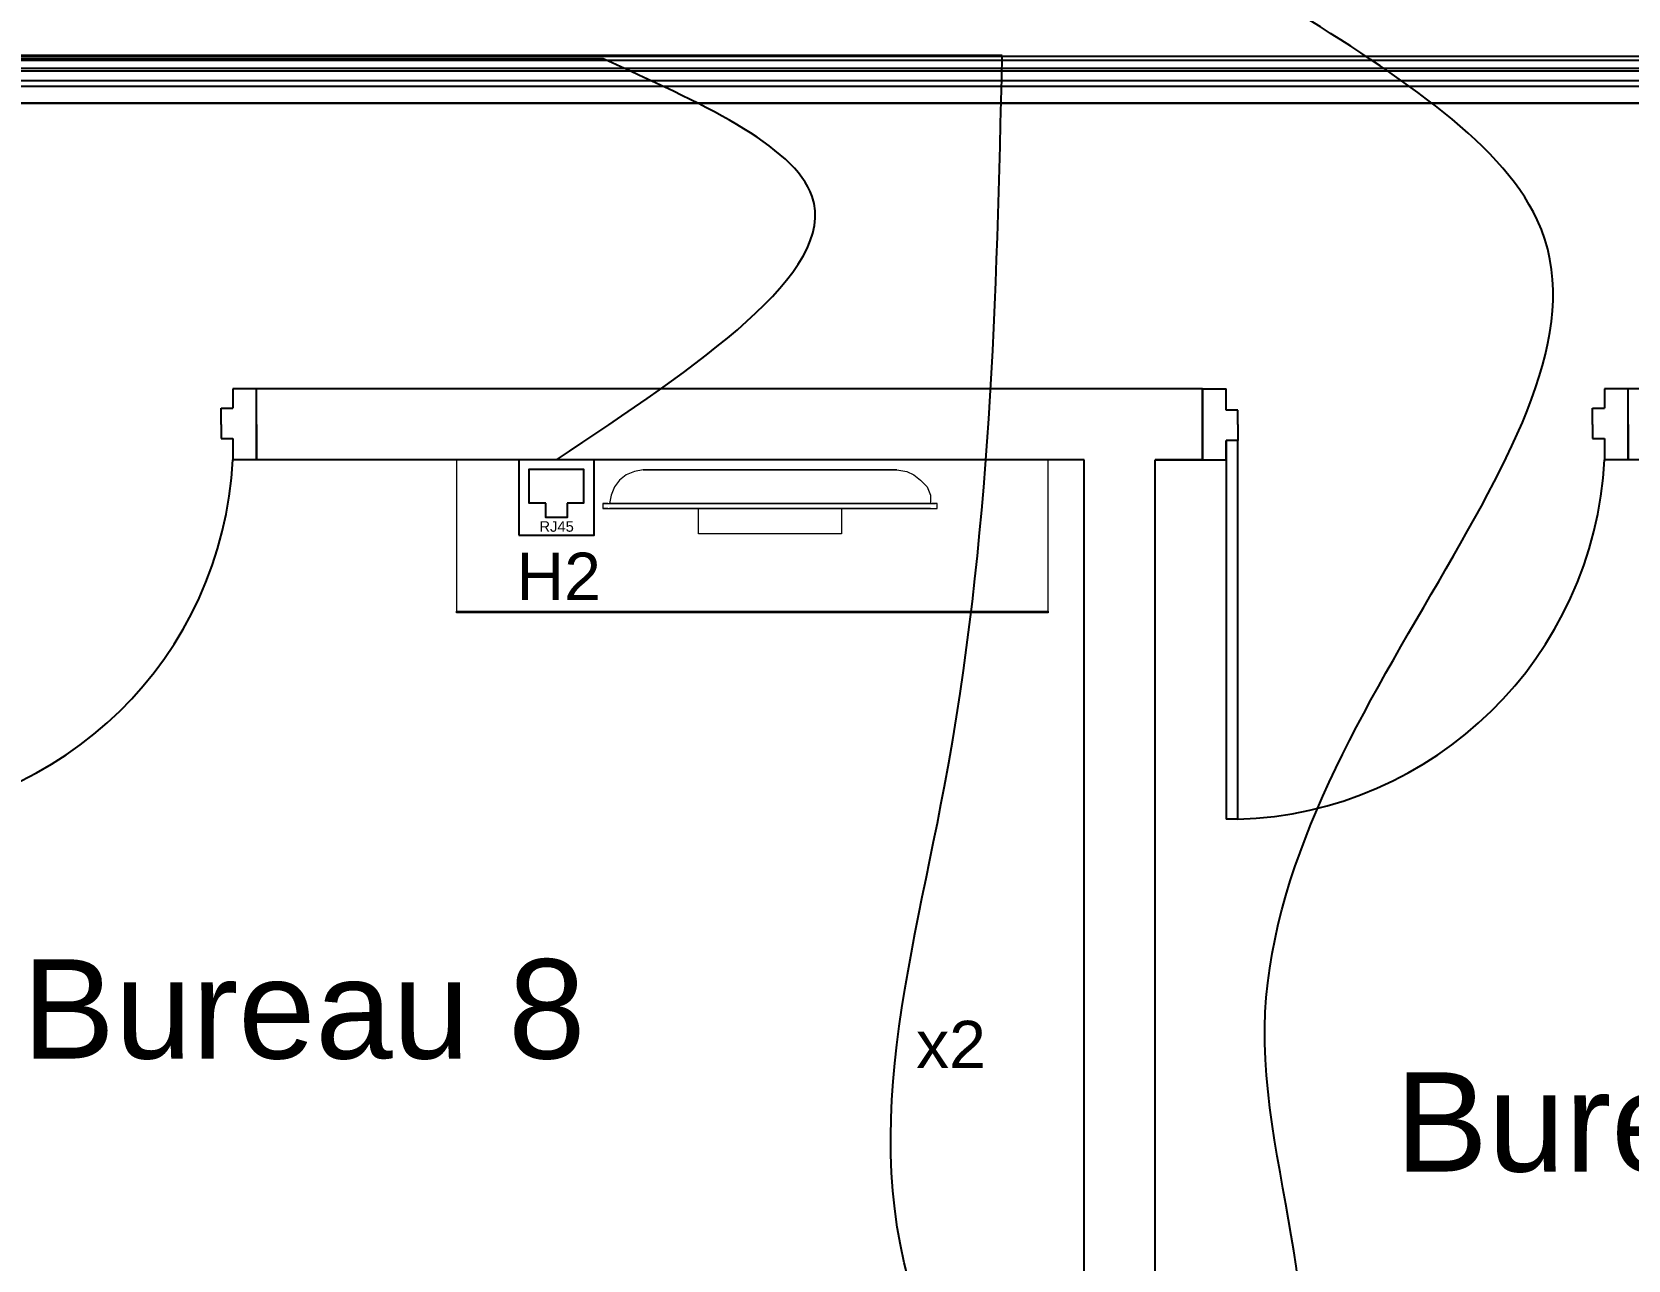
# Model space of a CAD drawing. Header units: metres. Extents: x 131 to 1703, y 190 to 2058.
# Drawn here: x 1500.83 to 1504.205, y 1996.851 to 1999.447 of the extents above; entities that cross this region are included whole.
import ezdxf

# ---------------------------------------------------------------- set-up
doc = ezdxf.new("R2010")
doc.units = ezdxf.units.M
for name, color, linetype in [('Cables des caméras IP', 3, 'Continuous'), ('Cables RJ45', 7, 'Continuous'), ('Mobilier', 7, 'Continuous'), ('Murs', 7, 'Continuous'), ('Noms Locaux', 7, 'Continuous'), ('Portes', 7, 'Continuous'), ('Prise RJ45', 7, 'Continuous')]:
    doc.layers.add(name, color=color, linetype=linetype)
doc.layers.add('Chemin de cable', color=7, linetype='Continuous', lineweight=30)
doc.styles.get("Standard").update_dxf_attribs({"font": 'arial.ttf'})

# ---------------------------------------------------------------- blocks, each defined once
blk = doc.blocks.new('Television 1')
at = {"layer": 'Mobilier', "lineweight": 9}
for points in [[(4.5444, 9.0129), (4.5427, 9.0129), (4.5427, 9.5995), (4.5444, 9.5995), (4.5444, 9.0129), (4.6944, 9.0129), (4.6944, 9.5995), (4.5444, 9.5995)], [(4.651, 9.4545), (4.646, 9.4545)], [(4.646, 9.4495), (4.646, 9.4512), (4.646, 9.4529), (4.646, 9.4545), (4.646, 9.4529), (4.646, 9.4512), (4.646, 9.4495), (4.646, 9.1279), (4.646, 9.1262), (4.646, 9.1245), (4.646, 9.1229), (4.651, 9.1229), (4.651, 9.1245), (4.651, 9.1262), (4.651, 9.1279), (4.651, 9.1262), (4.651, 9.1245)], [(4.646, 9.1295), (4.646, 9.4479)], [(4.646, 9.4479), (4.646, 9.4479)], [(4.651, 9.4495), (4.651, 9.4512), (4.651, 9.4529), (4.651, 9.4545), (4.651, 9.4529), (4.651, 9.4512), (4.651, 9.4495), (4.651, 9.1279)], [(4.6844, 9.4145), (4.6827, 9.4229), (4.6794, 9.4312), (4.6744, 9.4379), (4.6677, 9.4429), (4.6594, 9.4462), (4.651, 9.4479)], [(4.646, 9.1479), (4.646, 9.4295)], [(4.646, 9.2179), (4.621, 9.2179), (4.621, 9.3595), (4.646, 9.3595)], [(4.6844, 9.1629), (4.6827, 9.1529), (4.6794, 9.1462), (4.6744, 9.1395), (4.6677, 9.1329), (4.6594, 9.1295), (4.651, 9.1295)], [(4.646, 9.1295), (4.646, 9.1295)], [(4.646, 9.1279), (4.646, 9.1262), (4.646, 9.1245)]]:
    blk.add_lwpolyline(points, dxfattribs=at)
for points in [[(4.651, 9.4479), (4.651, 9.1295)], [(4.6844, 9.4145), (4.6844, 9.1629)]]:
    blk.add_lwpolyline(points, close=True, dxfattribs=at)
blk = doc.blocks.new('Cadre de porte')
at = {"layer": 'Portes'}
for p, q in [((1475.4108, 2002.3926), (1475.4608, 2002.3926)), ((1475.4108, 2002.3926), (1475.4108, 2002.2426)), ((1475.4608, 2002.3476), (1475.4608, 2002.3926)), ((1475.4858, 2002.3476), (1475.4608, 2002.3476)), ((1475.4858, 2002.3176), (1475.4858, 2002.3476)), ((1475.4858, 2002.3176), (1475.4858, 2002.2835)), ((1475.4608, 2002.2426), (1475.4608, 2002.2835)), ((1475.4608, 2002.2426), (1475.4608, 2002.2835)), ((1475.4858, 2002.2835), (1475.4608, 2002.2835)), ((1475.4108, 2002.2426), (1475.4608, 2002.2426))]:
    blk.add_line(p, q, dxfattribs=at)
blk = doc.blocks.new('Battant de porte')
at = {"layer": 'Portes'}
for p, q in [((1476.0711, 2003.4622), (1476.0962, 2003.4622)), ((1476.0711, 2003.4615), (1476.0711, 2003.4622)), ((1476.0711, 2003.4615), (1476.0711, 2002.6615)), ((1476.0962, 2003.4615), (1476.0962, 2003.4622)), ((1476.0962, 2002.6615), (1476.0962, 2003.4615)), ((1476.0711, 2002.6615), (1476.0962, 2002.6615))]:
    blk.add_line(p, q, dxfattribs=at)
blk.add_arc((1476.0962, 2002.6615), 0.801, 91.7926, 177.0715, dxfattribs=at)
blk = doc.blocks.new('PORT RJ45')
at = {"layer": 'Prise RJ45', "color": 30}
blk.add_line((130665.1, 190438.98), (130665.1, 190438.98), dxfattribs=at)
blk.add_lwpolyline([(130665.1, 190435.27), (130670.1, 190435.27), (130670.1, 190440.27), (130665.1, 190440.27)], close=True, dxfattribs=at)
for points in [[(130666.89, 190437.4), (130665.79, 190437.4), (130665.79, 190439.66), (130669.39, 190439.66), (130669.39, 190437.4), (130668.3, 190437.4)], [(130668.3, 190437.4), (130668.3, 190436.44), (130666.89, 190436.44), (130666.89, 190437.4)]]:
    blk.add_lwpolyline(points, dxfattribs=at)
blk.add_text('RJ45', height=0.7, dxfattribs=at).set_placement((130666.47, 190435.5))

msp = doc.modelspace()

# ---------------------------------------------------------------- linework, layer by layer
at = {"layer": 'Cables des caméras IP', "color": 3}
msp.add_line((1508.4851, 1999.3437), (1484.2638, 1999.3437), dxfattribs=at)
at = {"layer": 'Cables RJ45', "color": 30}
for p, q in [((1502.8818, 1999.3972), (1483.9857, 1999.3972)), ((1508.3196, 1999.3953), (1484.3213, 1999.3953)), ((1502.0378, 1999.3901), (1483.9903, 1999.3901)), ((1505.7315, 1999.3867), (1483.993, 1999.3867)), ((1504.8407, 1999.3695), (1484.2116, 1999.3695)), ((1506.8361, 1999.3644), (1484.8361, 1999.3644)), ((1507.8378, 1999.3314), (1484.3389, 1999.3314))]:
    msp.add_line(p, q, dxfattribs=at)
for points in [[(1503.2089, 1995.883), (1503.0893, 1996.106), (1503.3904, 1996.3704), (1503.437, 1997.3436), (1504.013, 1999.0498), (1503.4677, 1999.5122)], [(1500.3129, 1995.883), (1500.1982, 1995.9847), (1500.305, 1996.38), (1500.0858, 1997.2335), (1500.7221, 1998.9604), (1500.2995, 1999.4372)], [(1503.055, 1995.6623), (1503.1472, 1995.805), (1502.7598, 1996.6211), (1502.7598, 1997.853), (1502.8818, 1999.3972)], [(1501.939, 1998.5426), (1502.4798, 1999.0993), (1502.0378, 1999.3901)]]:
    msp.add_spline(points, degree=3, dxfattribs=at)
at = {"layer": 'Chemin de cable', "color": 5}
msp.add_line((1506.32, 1999.2965), (1485.1057, 1999.2965), dxfattribs=at)
at = {"layer": 'Murs'}
for p, q in [((1501.305, 1998.5426), (1501.305, 1998.6926)), ((1503.305, 1998.6926), (1501.305, 1998.6926)), ((1503.305, 1998.5426), (1503.305, 1998.6926)), ((1504.205, 1998.5426), (1504.205, 1998.6926)), ((1506.205, 1998.6926), (1504.205, 1998.6926)), ((1501.305, 1998.6174), (1501.305, 1998.5426)), ((1504.205, 1998.6176), (1504.205, 1998.5426)), ((1503.055, 1998.5426), (1501.305, 1998.5426)), ((1503.055, 1995.2613), (1503.055, 1998.5426)), ((1503.205, 1995.2613), (1503.205, 1998.5426)), ((1503.205, 1998.5426), (1503.305, 1998.5426)), ((1503.305, 1998.5426), (1503.205, 1998.5426)), ((1505.955, 1998.5426), (1504.205, 1998.5426))]:
    msp.add_line(p, q, dxfattribs=at)

# ---------------------------------------------------------------- block references
at = {"xscale": 2.132806316670189, "yscale": 2.132806316670189, "zscale": 2.132806316670189, "rotation": 90}
msp.add_blockref('Television 1', (1522.2017, 1988.5304), dxfattribs=at)
at = {"xscale": 0.03188002179658256, "yscale": 0.03188002179658256, "zscale": 0.03188002179658256}
msp.add_blockref('PORT RJ45', (-2663.7467, -4072.6973), dxfattribs=at)
at = {"layer": 'Portes', "rotation": 180}
for name, p in [('Cadre de porte', (2976.7158, 4000.9352)), ('Cadre de porte', (2979.6158, 4000.9352)), ('Battant de porte', (2976.5512, 4001.245)), ('Battant de porte', (2979.4512, 4001.245))]:
    msp.add_blockref(name, p, dxfattribs=at)
at = {"layer": 'Portes'}
msp.add_blockref('Cadre de porte', (27.8943, -3.7), dxfattribs=at)

# ---------------------------------------------------------------- texts
at = {"layer": 'Cables RJ45', "color": 30}
msp.add_text('x2', height=0.1, dxfattribs=at).set_placement((1502.6997, 1997.2569))
at = {"layer": 'Noms Locaux'}
for s, p in [('Bureau 8', (1500.8099, 1997.2771)), ('Bureau 09', (1503.7129, 1997.0383))]:
    msp.add_text(s, height=0.21, dxfattribs=at).set_placement(p)
at = {"layer": 'Prise RJ45', "color": 30}
msp.add_text('H2', height=0.1, dxfattribs=at).set_placement((1501.8547, 1998.2464))

doc.saveas('drawing.dxf')
